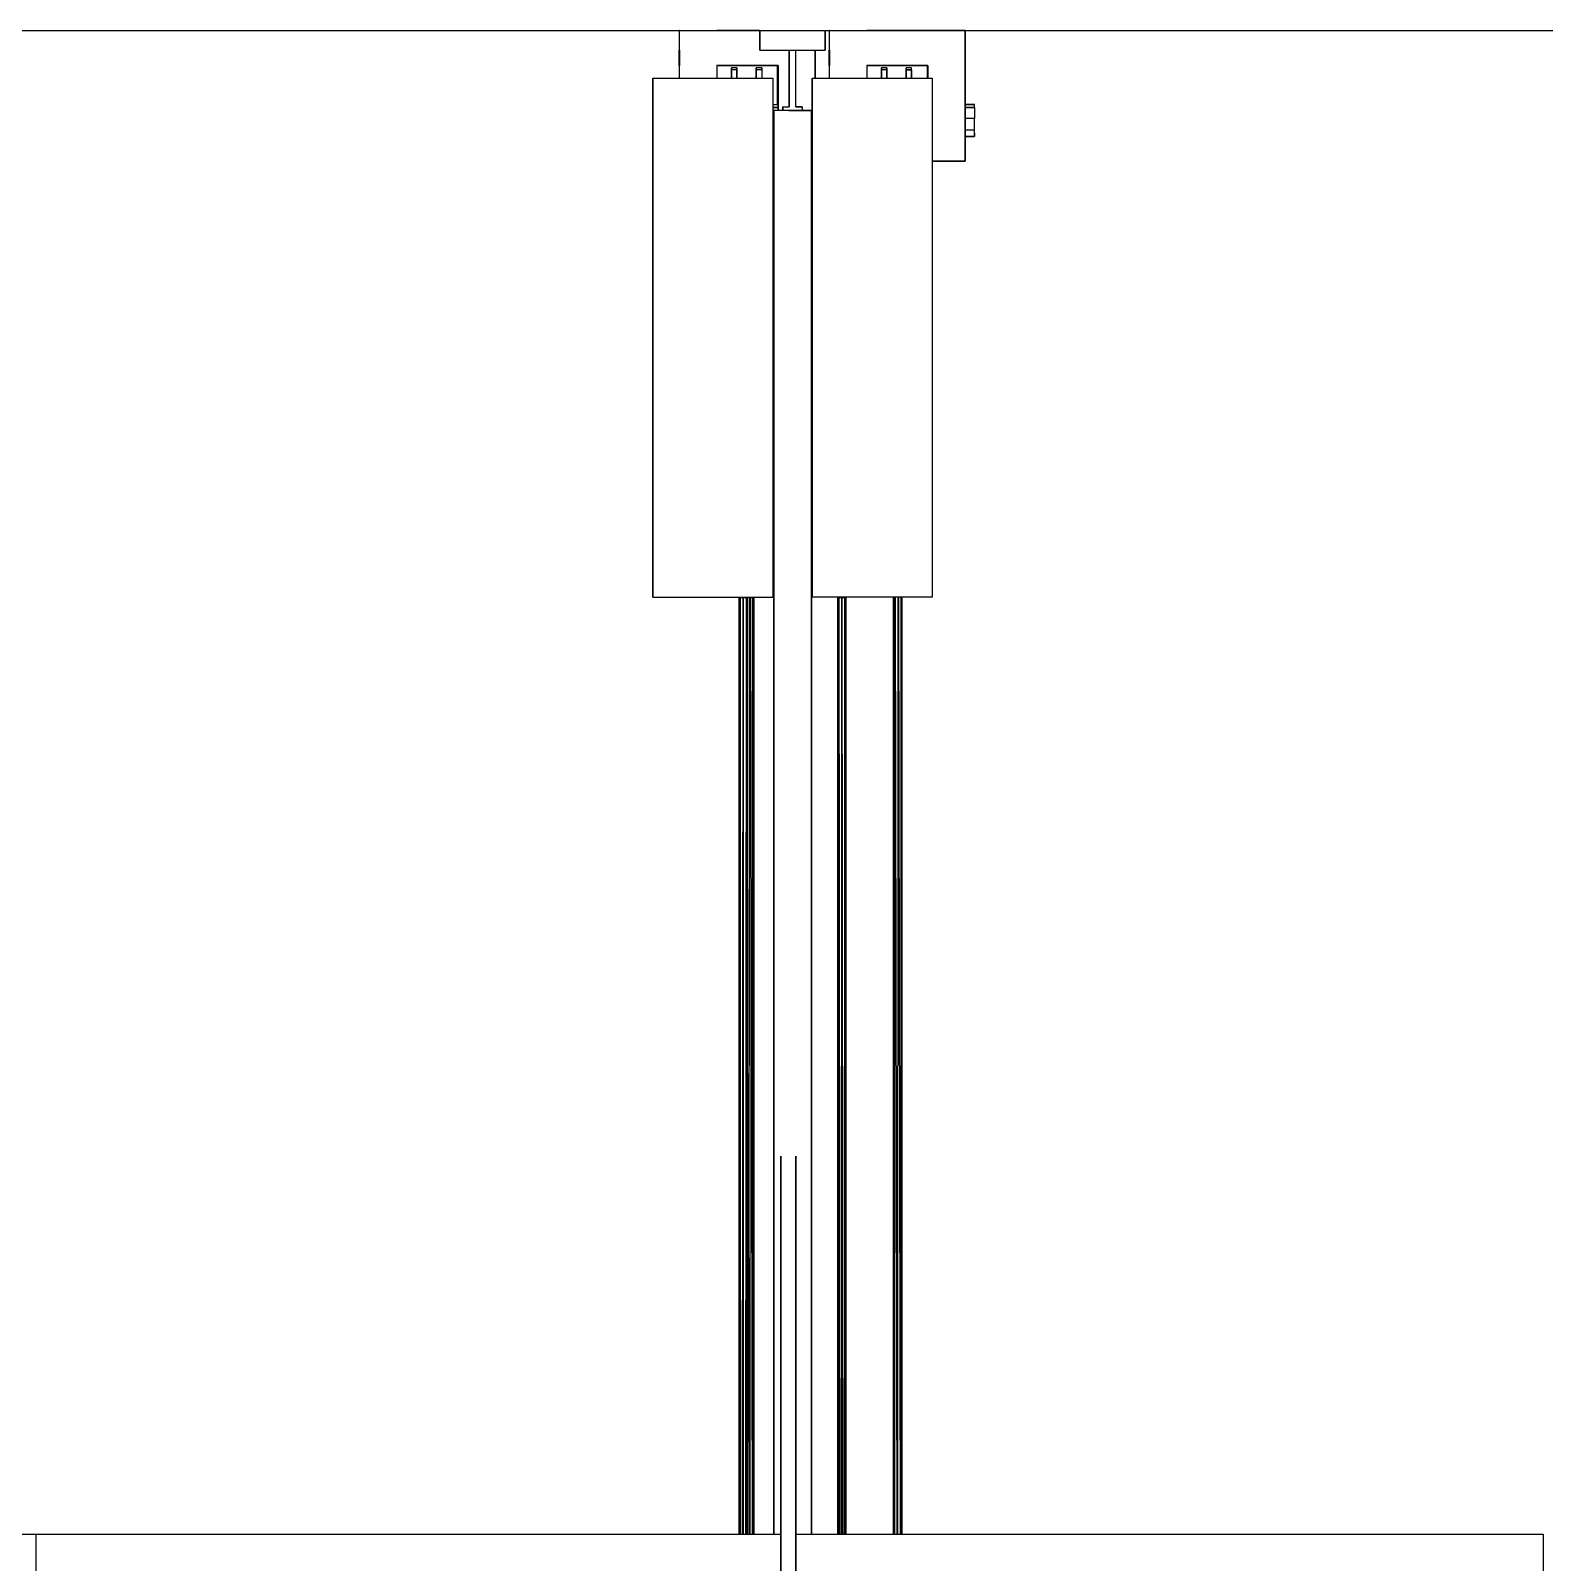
# Model space of a CAD drawing. Extents: x -32 to 51.8, y -51.6 to -5.5.
# Drawn here: x -6.741 to -2.73, y -42.315 to -38.257 of the extents above; entities that cross this region are included whole.
import ezdxf

# ---------------------------------------------------------------- set-up
doc = ezdxf.new("R2010")
doc.units = 0
doc.header["$MEASUREMENT"] = 0
doc.layers.get('0').update_dxf_attribs({"linetype": 'CONTINUOUS'})

msp = doc.modelspace()

# ---------------------------------------------------------------- linework, layer by layer
at = {"linetype": 'ByBlock'}
msp.add_line((-32.0393, -38.2573), (38.5464, -38.2573), dxfattribs=at)
for p, q in [((-5.0225, -38.2573), (-5.0225, -38.3093)), ((-5.0216, -38.2573), (-5.0225, -38.2573)), ((-5.0216, -38.3093), (-5.0216, -38.2573)), ((-5.0216, -38.2573), (-4.9229, -38.2573)), ((-4.9229, -38.2573), (-4.8091, -38.2573)), ((-4.8091, -38.2573), (-4.9229, -38.2573)), ((-4.8091, -38.2573), (-4.8091, -38.2689)), ((-4.8091, -38.2689), (-4.8091, -38.2573)), ((-4.8091, -38.2689), (-4.8091, -38.2573)), ((-4.8091, -38.2689), (-4.8091, -38.2573)), ((-4.8091, -38.2573), (-4.8091, -38.2689)), ((-4.8091, -38.2573), (-4.8091, -38.2689)), ((-4.6355, -38.2573), (-4.6355, -38.2689)), ((-4.6355, -38.2689), (-4.6355, -38.2573)), ((-4.6253, -38.2573), (-4.6253, -38.3093)), ((-4.6244, -38.2573), (-4.6253, -38.2573)), ((-4.6244, -38.3093), (-4.6244, -38.2573)), ((-4.6244, -38.2573), (-4.5257, -38.2573)), ((-4.5257, -38.2573), (-4.3637, -38.2573)), ((-4.3637, -38.2573), (-4.5257, -38.2573)), ((-4.3637, -38.2573), (-4.2653, -38.2573)), ((-4.2653, -38.2573), (-4.3637, -38.2573)), ((-4.2653, -38.2573), (-4.2653, -38.3093)), ((-4.2653, -38.3093), (-4.2653, -38.2573)), ((-4.2653, -38.2573), (-4.2653, -38.2573)), ((-4.8091, -38.2689), (-4.8091, -38.3089)), ((-4.8091, -38.3089), (-4.8091, -38.2689)), ((-4.8091, -38.3089), (-4.8091, -38.2689)), ((-4.8091, -38.3089), (-4.8091, -38.2689)), ((-4.8091, -38.2689), (-4.8091, -38.3089)), ((-4.8091, -38.2689), (-4.8091, -38.3089)), ((-4.6355, -38.2689), (-4.6355, -38.3089)), ((-4.6355, -38.3089), (-4.6355, -38.2689)), ((-5.0225, -38.3493), (-5.0225, -38.3093)), ((-5.0216, -38.3093), (-5.0216, -38.3493)), ((-4.8091, -38.3089), (-4.8091, -38.3089)), ((-4.8091, -38.3089), (-4.8091, -38.3089)), ((-4.8091, -38.3089), (-4.8091, -38.3089)), ((-4.8091, -38.3089), (-4.6355, -38.3089)), ((-4.8091, -38.3089), (-4.8091, -38.3089)), ((-4.8091, -38.3089), (-4.8091, -38.3089)), ((-4.7309, -38.4589), (-4.7309, -38.3089)), ((-4.7309, -38.3089), (-4.7309, -38.4589)), ((-4.7309, -38.3089), (-4.7309, -38.4589)), ((-4.7309, -38.4589), (-4.7309, -38.3089)), ((-4.7309, -38.3089), (-4.7309, -38.4589)), ((-4.7309, -38.4589), (-4.7309, -38.3089)), ((-4.7137, -38.4589), (-4.7137, -38.3089)), ((-4.6624, -38.3089), (-4.6624, -38.3093)), ((-4.6624, -38.3093), (-4.6624, -38.3089)), ((-4.6624, -38.3093), (-4.6624, -38.3493)), ((-4.6624, -38.3493), (-4.6624, -38.3093)), ((-4.6253, -38.3493), (-4.6253, -38.3093)), ((-4.6244, -38.3093), (-4.6244, -38.3493)), ((-4.2653, -38.3093), (-4.2653, -38.3493)), ((-4.2653, -38.3493), (-4.2653, -38.3093)), ((-5.0922, -39.7579), (-5.0922, -38.3837)), ((-5.0922, -38.3837), (-5.0922, -39.7579)), ((-5.0922, -38.3837), (-5.0922, -38.3837)), ((-5.0922, -39.7579), (-5.0922, -38.3837)), ((-5.0922, -38.3837), (-4.7742, -38.3837)), ((-5.0922, -38.3837), (-5.0922, -38.3837)), ((-5.0225, -38.3493), (-5.0225, -38.3837)), ((-5.0216, -38.3837), (-5.0216, -38.3493)), ((-4.7608, -38.3493), (-4.9229, -38.3493)), ((-4.9229, -38.3493), (-4.9229, -38.3837)), ((-4.9229, -38.3493), (-4.7608, -38.3493)), ((-4.762, -38.3493), (-4.9229, -38.3493)), ((-4.9229, -38.3493), (-4.762, -38.3493)), ((-4.8697, -38.3559), (-4.8841, -38.3559)), ((-4.8841, -38.3559), (-4.8841, -38.3745)), ((-4.8841, -38.361), (-4.8841, -38.3559)), ((-4.8841, -38.3559), (-4.8841, -38.361)), ((-4.8697, -38.361), (-4.8841, -38.361)), ((-4.8841, -38.3837), (-4.8841, -38.361)), ((-4.8841, -38.361), (-4.8841, -38.3837)), ((-4.8841, -38.3745), (-4.8841, -38.3745)), ((-4.8841, -38.3745), (-4.8841, -38.3837)), ((-4.8697, -38.3559), (-4.8697, -38.361)), ((-4.8697, -38.361), (-4.8697, -38.3559)), ((-4.8697, -38.3559), (-4.8697, -38.3745)), ((-4.8697, -38.361), (-4.8697, -38.3837)), ((-4.8697, -38.3837), (-4.8697, -38.361)), ((-4.8697, -38.3745), (-4.8697, -38.3837)), ((-4.8041, -38.3559), (-4.8186, -38.3559)), ((-4.8186, -38.3559), (-4.8186, -38.3745)), ((-4.8186, -38.361), (-4.8186, -38.3559)), ((-4.8186, -38.3559), (-4.8186, -38.361)), ((-4.8041, -38.361), (-4.8186, -38.361)), ((-4.8186, -38.3837), (-4.8186, -38.361)), ((-4.8186, -38.3745), (-4.8186, -38.3745)), ((-4.8186, -38.3745), (-4.8186, -38.3837)), ((-4.8041, -38.3559), (-4.8041, -38.361)), ((-4.8041, -38.361), (-4.8041, -38.3559)), ((-4.8041, -38.361), (-4.8041, -38.3837)), ((-4.7742, -38.3837), (-4.7742, -39.7579)), ((-4.7742, -38.3837), (-4.7742, -39.7579)), ((-4.762, -38.4527), (-4.762, -38.3493)), ((-4.762, -38.3493), (-4.762, -38.4527)), ((-4.7608, -38.4689), (-4.7608, -38.3493)), ((-4.7608, -38.3493), (-4.7608, -38.4689)), ((-4.6704, -38.3837), (-4.3524, -38.3837)), ((-4.6704, -39.7579), (-4.6704, -38.3837)), ((-4.6704, -38.3837), (-4.6704, -38.3837)), ((-4.6704, -39.7579), (-4.6704, -38.3837)), ((-4.6704, -38.3837), (-4.6704, -39.7579)), ((-4.6704, -38.3837), (-4.6704, -38.3837)), ((-4.6624, -38.3493), (-4.6624, -38.3837)), ((-4.6624, -38.3837), (-4.6624, -38.3493)), ((-4.6253, -38.3493), (-4.6253, -38.3837)), ((-4.6244, -38.3837), (-4.6244, -38.3493)), ((-4.3637, -38.3493), (-4.5257, -38.3493)), ((-4.5257, -38.3493), (-4.5257, -38.3837)), ((-4.5257, -38.3493), (-4.3637, -38.3493)), ((-4.3649, -38.3493), (-4.5257, -38.3493)), ((-4.5257, -38.3493), (-4.3649, -38.3493)), ((-4.4726, -38.3559), (-4.487, -38.3559)), ((-4.487, -38.3559), (-4.487, -38.3745)), ((-4.487, -38.361), (-4.487, -38.3559)), ((-4.487, -38.3559), (-4.487, -38.361)), ((-4.4726, -38.361), (-4.487, -38.361)), ((-4.487, -38.3837), (-4.487, -38.361)), ((-4.487, -38.361), (-4.487, -38.3837)), ((-4.487, -38.3745), (-4.487, -38.3745)), ((-4.487, -38.3745), (-4.487, -38.3837)), ((-4.4726, -38.3559), (-4.4726, -38.361)), ((-4.4726, -38.361), (-4.4726, -38.3559)), ((-4.4726, -38.3559), (-4.4726, -38.3745)), ((-4.4726, -38.361), (-4.4726, -38.3837)), ((-4.4726, -38.3837), (-4.4726, -38.361)), ((-4.4726, -38.3745), (-4.4726, -38.3837)), ((-4.407, -38.3559), (-4.4214, -38.3559)), ((-4.4214, -38.3559), (-4.4214, -38.3745)), ((-4.4214, -38.361), (-4.4214, -38.3559)), ((-4.4214, -38.3559), (-4.4214, -38.361)), ((-4.407, -38.361), (-4.4214, -38.361)), ((-4.4214, -38.361), (-4.4214, -38.361)), ((-4.4214, -38.3837), (-4.4214, -38.361)), ((-4.4214, -38.361), (-4.407, -38.361)), ((-4.4214, -38.3745), (-4.4214, -38.3745)), ((-4.4214, -38.3745), (-4.4214, -38.3837)), ((-4.407, -38.361), (-4.407, -38.3559)), ((-4.407, -38.3837), (-4.407, -38.361)), ((-4.407, -38.361), (-4.407, -38.3837)), ((-4.3649, -38.3837), (-4.3649, -38.3493)), ((-4.3649, -38.3493), (-4.3649, -38.3837)), ((-4.3637, -38.3837), (-4.3637, -38.3493)), ((-4.3637, -38.3493), (-4.3637, -38.3837)), ((-4.3524, -38.3837), (-4.3524, -39.7579)), ((-4.2653, -38.3493), (-4.2653, -38.6034)), ((-4.2653, -38.6034), (-4.2653, -38.3493)), ((-4.7742, -38.4527), (-4.7608, -38.4527)), ((-4.7742, -38.4613), (-4.7608, -38.4613)), ((-4.7608, -38.4613), (-4.7742, -38.4613)), ((-4.7482, -38.4689), (-4.7482, -38.4589)), ((-4.7482, -38.4589), (-4.7309, -38.4589)), ((-4.7482, -38.4589), (-4.7482, -38.4589)), ((-4.7482, -38.4589), (-4.7482, -38.4689)), ((-4.7482, -38.4589), (-4.7482, -38.4589)), ((-4.7482, -38.4589), (-4.7482, -38.4589)), ((-4.7482, -38.4589), (-4.7482, -38.4689)), ((-4.7482, -38.4689), (-4.7482, -38.4589)), ((-4.7482, -38.4589), (-4.7482, -38.4589)), ((-4.7482, -38.4589), (-4.7482, -38.4689)), ((-4.7482, -38.4589), (-4.7482, -38.4589)), ((-4.7482, -38.4589), (-4.7482, -38.4589)), ((-4.7482, -38.4589), (-4.7482, -38.4589)), ((-4.7482, -38.4689), (-4.7482, -38.4589)), ((-4.7482, -38.4589), (-4.7482, -38.4689)), ((-4.7482, -38.4689), (-4.7482, -38.4589)), ((-4.7137, -38.4589), (-4.6965, -38.4589)), ((-4.7137, -38.4589), (-4.6965, -38.4589)), ((-4.6965, -38.4589), (-4.7137, -38.4589)), ((-4.6965, -38.4589), (-4.7137, -38.4589)), ((-4.7137, -38.4589), (-4.6965, -38.4589)), ((-4.6965, -38.4589), (-4.6965, -38.4689)), ((-4.2653, -38.4527), (-4.2403, -38.4527)), ((-4.2403, -38.4527), (-4.2653, -38.4527)), ((-4.2653, -38.4613), (-4.2403, -38.4613)), ((-4.2403, -38.4613), (-4.2653, -38.4613)), ((-4.2403, -38.4613), (-4.2403, -38.4527)), ((-4.2403, -38.4613), (-4.2403, -38.4897)), ((-4.7723, -38.4897), (-4.7742, -38.4897)), ((-4.7723, -38.4689), (-4.7723, -38.4689)), ((-4.7723, -38.4689), (-4.7723, -38.4689)), ((-4.7723, -38.4689), (-4.7723, -42.2401)), ((-4.7723, -42.2401), (-4.7723, -38.4689)), ((-4.7723, -38.4689), (-4.7723, -42.2401)), ((-4.7723, -42.2401), (-4.7723, -38.4689)), ((-4.7323, -38.4689), (-4.7723, -38.4689)), ((-4.7723, -38.4689), (-4.7723, -38.4689)), ((-4.7723, -42.2401), (-4.7723, -38.4689)), ((-4.7723, -42.2401), (-4.7723, -38.4689)), ((-4.7723, -38.4689), (-4.7723, -42.2401)), ((-4.7123, -38.4689), (-4.7323, -38.4689)), ((-4.7323, -38.4689), (-4.7123, -38.4689)), ((-4.6723, -38.4689), (-4.7123, -38.4689)), ((-4.7123, -38.4689), (-4.6723, -38.4689)), ((-4.6723, -38.4689), (-4.6723, -42.2401)), ((-4.6723, -42.2401), (-4.6723, -38.4689)), ((-4.2403, -38.4897), (-4.2653, -38.4897)), ((-4.2403, -38.5212), (-4.2403, -38.4897)), ((-4.7723, -38.5212), (-4.7742, -38.5212)), ((-4.7723, -38.5374), (-4.7742, -38.5374)), ((-4.7742, -38.5374), (-4.7723, -38.5374)), ((-4.2403, -38.5212), (-4.2653, -38.5212)), ((-4.2403, -38.5374), (-4.2653, -38.5374)), ((-4.2653, -38.5374), (-4.2403, -38.5374)), ((-4.2403, -38.5374), (-4.2403, -38.5212)), ((-4.2403, -38.5288), (-4.2403, -38.5374)), ((-4.2403, -38.5374), (-4.2403, -38.5288)), ((-4.6704, -38.6034), (-4.6723, -38.6034)), ((-4.6723, -38.6034), (-4.6704, -38.6034)), ((-4.2653, -38.6034), (-4.3524, -38.6034)), ((-4.3524, -38.6034), (-4.2653, -38.6034)), ((-4.2653, -38.6034), (-4.2653, -38.6034)), ((-5.0922, -39.7579), (-5.0922, -39.7579)), ((-5.0922, -39.7579), (-5.0922, -39.7579)), ((-5.0922, -39.7579), (-4.7742, -39.7579)), ((-4.8643, -39.7579), (-4.8643, -39.7579)), ((-4.8643, -39.7579), (-4.8643, -42.2401)), ((-4.8643, -39.7579), (-4.861, -39.7595)), ((-4.8619, -42.2401), (-4.861, -39.7595)), ((-4.861, -39.7595), (-4.861, -39.7579)), ((-4.861, -39.7595), (-4.8577, -39.7579)), ((-4.861, -39.7595), (-4.861, -42.2401)), ((-4.861, -39.7595), (-4.853, -39.7602)), ((-4.8451, -39.7595), (-4.861, -39.7595)), ((-4.8553, -42.2401), (-4.853, -39.7602)), ((-4.853, -39.7602), (-4.8451, -39.7595)), ((-4.853, -39.7602), (-4.853, -42.2401)), ((-4.8484, -39.7579), (-4.8451, -39.7595)), ((-4.8451, -39.7595), (-4.8474, -42.2401)), ((-4.8451, -39.7595), (-4.8451, -39.7579)), ((-4.8451, -39.7595), (-4.8418, -39.7579)), ((-4.8451, -39.7595), (-4.8451, -42.2401)), ((-4.8418, -39.7579), (-4.8428, -42.2401)), ((-4.8418, -42.2401), (-4.8418, -39.7579)), ((-4.8418, -39.7579), (-4.8418, -39.7579)), ((-4.8362, -39.7579), (-4.8358, -42.2401)), ((-4.8339, -39.7579), (-4.8294, -42.2401)), ((-4.8283, -39.7579), (-4.8278, -42.2401)), ((-4.8273, -39.7579), (-4.8252, -42.2401)), ((-4.825, -39.7579), (-4.8245, -42.2401)), ((-4.3524, -39.7579), (-4.6704, -39.7579)), ((-4.6704, -39.7579), (-4.6704, -39.7579)), ((-4.6704, -39.7579), (-4.6704, -39.7579)), ((-4.6028, -39.7579), (-4.5995, -39.7595)), ((-4.6019, -42.2401), (-4.6028, -39.7579)), ((-4.6028, -39.7579), (-4.6028, -39.7579)), ((-4.6028, -42.2401), (-4.6028, -39.7579)), ((-4.5995, -39.7595), (-4.5995, -39.7579)), ((-4.5995, -39.7595), (-4.5962, -39.7579)), ((-4.5995, -42.2401), (-4.5995, -39.7595)), ((-4.5995, -39.7595), (-4.5972, -42.2401)), ((-4.5995, -39.7595), (-4.5916, -39.7602)), ((-4.5836, -39.7595), (-4.5995, -39.7595)), ((-4.5916, -39.7602), (-4.5836, -39.7595)), ((-4.5916, -42.2401), (-4.5916, -39.7602)), ((-4.5916, -39.7602), (-4.5893, -42.2401)), ((-4.5869, -39.7579), (-4.5836, -39.7595)), ((-4.5836, -39.7595), (-4.5803, -39.7579)), ((-4.5836, -39.7579), (-4.5836, -39.7595)), ((-4.5836, -39.7595), (-4.5827, -42.2401)), ((-4.5836, -42.2401), (-4.5836, -39.7595)), ((-4.5803, -39.7579), (-4.5803, -39.7579)), ((-4.5803, -42.2401), (-4.5803, -39.7579)), ((-4.4553, -42.2401), (-4.455, -39.7579)), ((-4.4526, -42.2401), (-4.4541, -39.7579)), ((-4.4517, -39.7579), (-4.452, -42.2401)), ((-4.4455, -42.2401), (-4.4494, -39.7579)), ((-4.4438, -39.7579), (-4.444, -42.2401)), ((-4.4415, -39.7579), (-4.4376, -42.2401)), ((-4.4358, -39.7579), (-4.4361, -42.2401)), ((-4.4349, -39.7579), (-4.4334, -42.2401)), ((-4.4325, -39.7579), (-4.4328, -42.2401)), ((-4.8373, -42.2401), (-4.8418, -39.7989)), ((-4.7536, -43.1207), (-4.7536, -41.2391)), ((-4.7536, -41.2391), (-4.7536, -43.1207)), ((-4.714, -43.1207), (-4.714, -41.2391)), ((-4.714, -41.2391), (-4.714, -43.1207)), ((-4.7536, -41.2813), (-4.7536, -43.0952)), ((-8.7074, -42.2401), (-6.7272, -42.2401)), ((-6.7272, -42.2401), (-4.7536, -42.2401)), ((-6.7272, -42.2401), (-6.7272, -42.429)), ((-4.714, -42.2401), (-2.7338, -42.2401)), ((-2.7338, -42.2401), (-2.7338, -42.429))]:
    msp.add_line(p, q)

doc.saveas('drawing.dxf')
